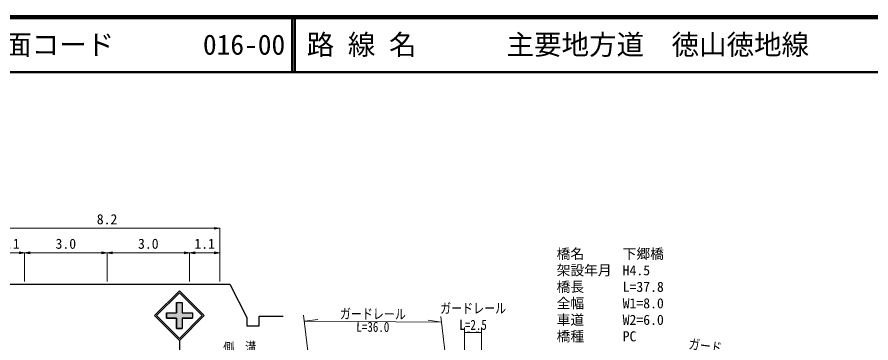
# Model space of a CAD drawing. Units: millimetres at full size, sheet at 1:1000, with parts at other scales. Extents: x 40000 to 680000, y 20000 to 380000.
# Drawn here: x 127724 to 282988, y 320810 to 380000 of the extents above; entities that cross this region are included whole.
import ezdxf
from ezdxf.enums import TextEntityAlignment as Align

# ---------------------------------------------------------------- set-up
doc = ezdxf.new("R2010")
doc.units = ezdxf.units.MM
doc.header["$LTSCALE"] = 1000
for name, color, linetype, lineweight in [('M-BGD', 7, 'Continuous', 25), ('M-STR-HTXT', 7, 'Continuous', 13), ('M-STR-STRC', 7, 'Continuous', 25), ('M-TTL', 2, 'Continuous', 140), ('M-TTL-LINE', 7, 'Continuous', 50)]:
    doc.layers.add(name, color=color, linetype=linetype, lineweight=lineweight)
doc.layers.add('M-TTL-TXT', color=7, linetype='Continuous')
doc.styles.add('ＭＳ ゴシック', font='')
doc.styles.get('ＭＳ ゴシック').set_extended_font_data('MS Gothic')

# ---------------------------------------------------------------- blocks, each defined once
blk = doc.blocks.new('open_arrow')
at = {"color": 0, "linetype": 'Continuous', "lineweight": -2}
blk.add_lwpolyline([(7.5, 1.25), (0, 0), (7.5, -1.25)], dxfattribs=at)

msp = doc.modelspace()

# ---------------------------------------------------------------- hatches: boundary and pattern name
at = {"layer": 'M-STR-STRC'}
msp.add_hatch(color=256, dxfattribs=at).paths.add_polyline_path([(156733, 325274), (156733, 323414), (157733, 323414), (157733, 325274), (159593, 325274), (159593, 326274), (157734, 326274), (157734, 328134), (156734, 328134), (156734, 326274), (154873, 326274), (154873, 325274)])

# ---------------------------------------------------------------- linework, layer by layer
at = {"layer": 'M-BGD'}
msp.add_lwpolyline([(123587, 331471), (129087, 331471), (144087, 331471), (159087, 331471), (164587, 331471), (166416, 331471), (169531, 325411), (169531, 323882), (171718, 323882), (171718, 325670), (176117, 325670)], dxfattribs=at)
at = {"layer": 'M-STR-HTXT'}
for p, q in [((164587, 341627), (123587, 341627)), ((164587, 331971), (164587, 341628)), ((123587, 337171), (129087, 337171)), ((129087, 331971), (129087, 337172)), ((129087, 337171), (144087, 337171)), ((144087, 331971), (144087, 337172)), ((144087, 337171), (159087, 337171)), ((159087, 331971), (159087, 337172)), ((159087, 337171), (164587, 337171)), ((181052, 315390), (179837, 325848)), ((179966, 324739), (182399, 325063)), ((179966, 324739), (204883, 324561)), ((204883, 324561), (202454, 324920)), ((208544, 293570), (204762, 325586)), ((209107, 294906), (209107, 323613)), ((212191, 294906), (212191, 323613)), ((209107, 322678), (210079, 322814)), ((209107, 322678), (212191, 322678)), ((212191, 322678), (211219, 322814))]:
    msp.add_line(p, q, dxfattribs=at)
at = {"layer": 'M-STR-STRC'}
for p, q in [((152733, 325774), (157233, 330274)), ((153086, 325774), (157233, 329921)), ((161733, 325774), (157233, 330274)), ((161379, 325774), (157233, 329921)), ((156734, 328134), (157734, 328134)), ((156734, 328134), (156734, 326274)), ((157734, 328134), (157734, 326274)), ((154873, 326274), (156734, 326274)), ((154873, 326274), (154873, 325274)), ((157734, 326274), (159593, 326274)), ((159593, 326274), (159593, 325274)), ((152733, 325774), (157233, 321273)), ((153086, 325774), (157233, 321627)), ((154873, 325274), (156733, 325274)), ((156733, 325274), (156733, 323414)), ((157233, 321627), (161379, 325774)), ((157233, 321274), (161733, 325774)), ((157733, 325274), (157733, 323414)), ((157733, 325274), (159593, 325274)), ((156733, 323414), (157733, 323414)), ((157233, 321274), (157233, 319274))]:
    msp.add_line(p, q, dxfattribs=at)
msp.add_lwpolyline([(154873, 326274), (156734, 326274), (156734, 328134), (157734, 328134), (157734, 326274), (159593, 326274), (159593, 325274), (157733, 325274), (157733, 323414), (156733, 323414), (156733, 325274), (154873, 325274)], close=True, dxfattribs=at)
at = {"layer": 'M-TTL'}
msp.add_line((680000, 380000), (40000, 380000), dxfattribs=at)
at = {"layer": 'M-TTL-LINE'}
for p, q in [((177750, 380000), (177750, 370000)), ((178250, 380000), (178250, 370000)), ((40000, 370000), (680000, 370000))]:
    msp.add_line(p, q, dxfattribs=at)

# ---------------------------------------------------------------- block references
at = {"layer": 'M-STR-HTXT', "xscale": 133, "yscale": 133, "rotation": 180}
for p in [(164587, 341627), (129087, 337171), (144087, 337171), (159087, 337171), (164587, 337171)]:
    msp.add_blockref('open_arrow', p, dxfattribs=at)
at = {"layer": 'M-STR-HTXT', "xscale": 133, "yscale": 133}
for p in [(129087, 337171), (144087, 337171), (159087, 337171)]:
    msp.add_blockref('open_arrow', p, dxfattribs=at)

# ---------------------------------------------------------------- texts
at = {"layer": 'M-STR-HTXT', "style": 'ＭＳ ゴシック'}
for s, p in [('8.2', (144087, 341814)), ('1.1', (126337, 337359)), ('3.0', (136587, 337359)), ('3.0', (151587, 337359)), ('1.1', (161837, 337359))]:
    msp.add_text(s, height=1833, dxfattribs=at).set_placement(p, align=Align.BOTTOM_CENTER)
for s, p in [('橋名', (225842, 335540)), ('下郷橋', (237842, 335540)), ('架設年月', (225842, 332540)), ('H4.5', (237842, 332540)), ('橋長', (225842, 329540)), ('L=37.8', (237842, 329540)), ('全幅', (225842, 326540)), ('W1=8.0', (237842, 326540)), ('車道', (225842, 323540)), ('W2=6.0', (237842, 323540)), ('橋種', (225842, 320540)), ('PC', (237842, 320540))]:
    msp.add_text(s, height=1833, dxfattribs=at).set_placement(p, align=Align.BOTTOM_LEFT)
at = {"layer": 'M-STR-HTXT', "style": 'ＭＳ ゴシック', "width": 0.8}
for s, p in [('ガードレール', (210649, 325626)), ('L=2.5', (210649, 322626))]:
    msp.add_text(s, height=1833, dxfattribs=at).set_placement(p, align=Align.BOTTOM_CENTER)
for s, rotation, p in [('ガードレール', 359.591, (192424, 324599)), ('ガード', 352.689, (252685, 318822)), ('側\u3000溝', 1.28, (168249, 318502))]:
    msp.add_text(s, height=1833, rotation=rotation, dxfattribs=at).set_placement(p, align=Align.BOTTOM_CENTER)
msp.add_text('L=36.0', height=1833, rotation=359.591, dxfattribs=at).set_placement((192424, 324650), align=Align.TOP_CENTER)
at = {"layer": 'M-TTL-TXT', "style": 'ＭＳ ゴシック'}
for s, p in [('路 線 名', (180380, 375000)), ('主要地方道\u3000徳山徳地線', (216734, 375000)), ('図面コード', (120380, 375000)), ('016-00', (161521, 375000))]:
    msp.add_text(s, height=3666, dxfattribs=at).set_placement(p, align=Align.MIDDLE_LEFT)

doc.saveas('drawing.dxf')
